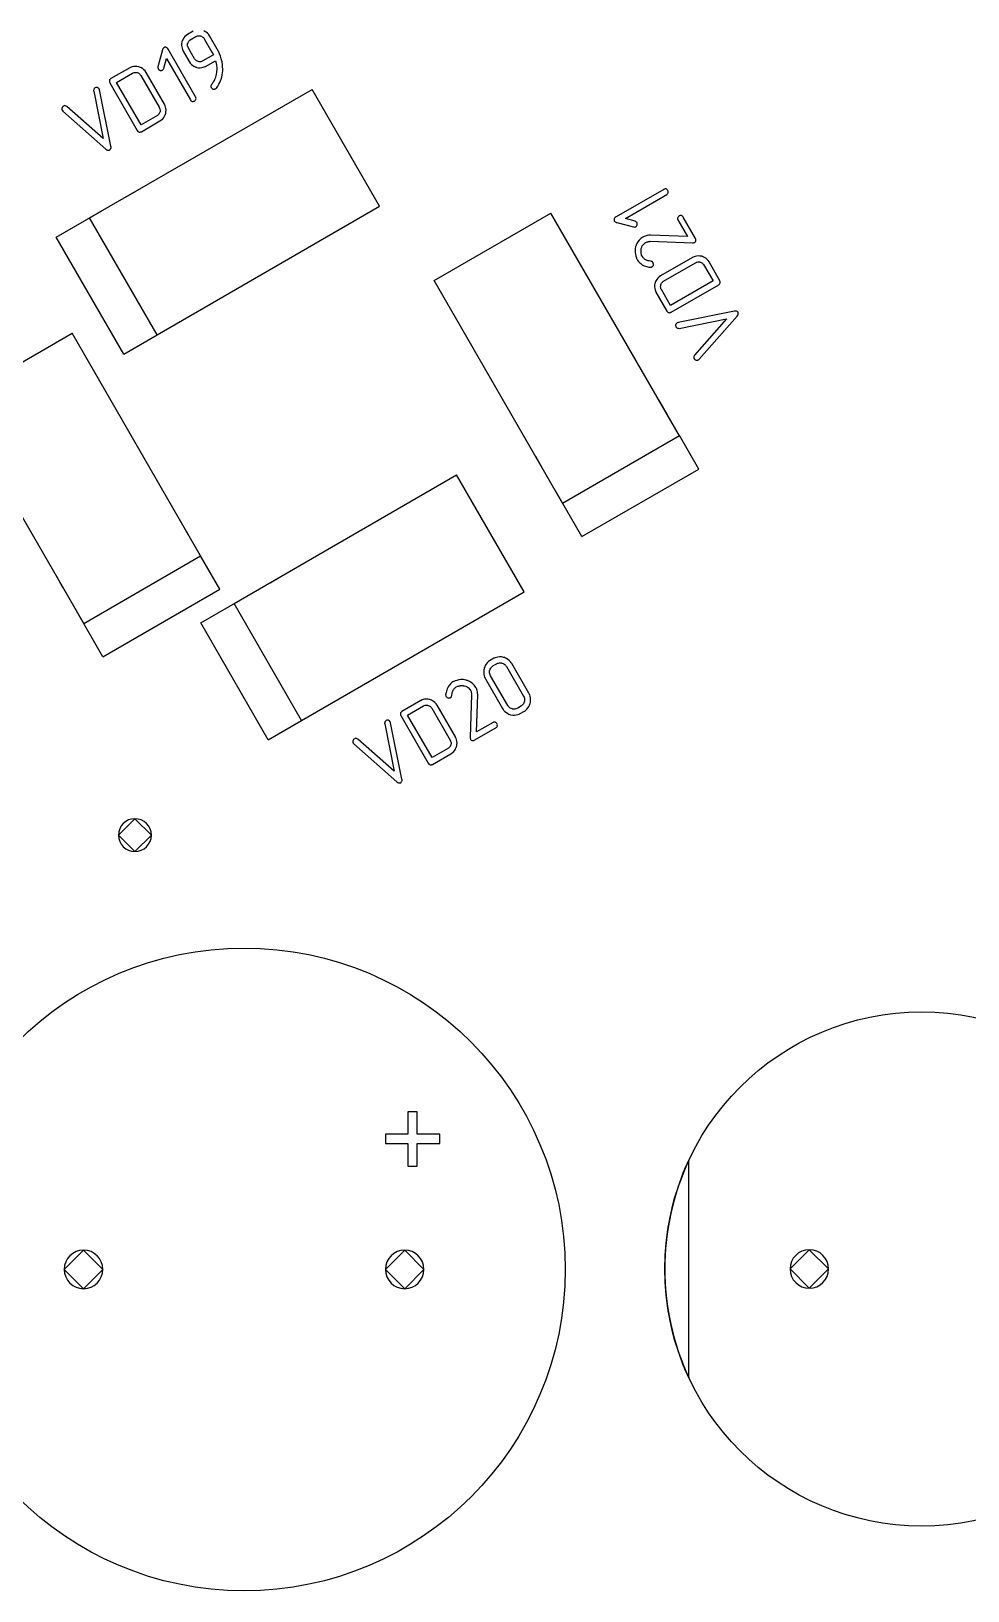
# Model space of a CAD drawing. Header units: inches. Extents: x 0 to 594, y -420 to 0.
# Drawn here: x 229.45 to 244.03, y -69.59 to -45.33 of the extents above; entities that cross this region are included whole.
import ezdxf

# ---------------------------------------------------------------- set-up
doc = ezdxf.new("R2010")
doc.units = ezdxf.units.IN
doc.header["$MEASUREMENT"] = 0

msp = doc.modelspace()

# ---------------------------------------------------------------- linework, layer by layer
at = {"color": 18, "true_color": 0x000000}
for p, q in [((231.97, -45.324), (231.881, -45.375)), ((232.152, -45.328), (232.136, -45.319)), ((232.17, -45.34), (232.152, -45.328)), ((232.19, -45.355), (232.17, -45.34)), ((232.208, -45.374), (232.19, -45.355)), ((232.224, -45.397), (232.208, -45.374)), ((231.49, -45.617), (231.421, -45.878)), ((231.491, -45.615), (231.49, -45.617)), ((231.492, -45.609), (231.491, -45.615)), ((231.496, -45.601), (231.492, -45.609)), ((231.5, -45.594), (231.496, -45.601)), ((231.504, -45.588), (231.5, -45.592)), ((231.5, -45.592), (231.5, -45.594)), ((231.51, -45.583), (231.504, -45.588)), ((231.516, -45.578), (231.51, -45.583)), ((231.518, -45.577), (231.516, -45.578)), ((231.523, -45.575), (231.518, -45.577)), ((231.518, -45.577), (231.518, -45.577)), ((231.533, -45.575), (231.523, -45.575)), ((231.547, -45.576), (231.533, -45.575)), ((231.549, -45.578), (231.547, -45.576)), ((231.558, -45.583), (231.549, -45.578)), ((231.568, -45.592), (231.558, -45.583)), ((231.578, -45.606), (231.568, -45.592)), ((232.007, -46.348), (231.578, -45.606)), ((231.789, -45.52), (231.788, -45.546)), ((231.788, -45.546), (231.792, -45.57)), ((231.793, -45.491), (231.789, -45.52)), ((231.792, -45.57), (231.796, -45.591)), ((231.794, -45.487), (231.793, -45.491)), ((231.798, -45.479), (231.794, -45.487)), ((231.796, -45.591), (231.801, -45.609)), ((231.803, -45.464), (231.798, -45.479)), ((231.801, -45.609), (231.808, -45.623)), ((231.812, -45.447), (231.803, -45.464)), ((231.823, -45.43), (231.812, -45.447)), ((231.839, -45.409), (231.823, -45.43)), ((231.858, -45.392), (231.839, -45.409)), ((231.881, -45.375), (231.858, -45.392)), ((231.88, -45.539), (231.881, -45.527)), ((231.881, -45.553), (231.88, -45.539)), ((231.881, -45.527), (231.883, -45.519)), ((231.882, -45.554), (231.881, -45.553)), ((231.881, -45.556), (231.882, -45.554)), ((231.884, -45.564), (231.881, -45.556)), ((231.883, -45.519), (231.884, -45.515)), ((231.884, -45.515), (231.889, -45.501)), ((231.889, -45.574), (231.884, -45.564)), ((231.889, -45.501), (231.895, -45.489)), ((231.895, -45.587), (231.889, -45.574)), ((231.895, -45.489), (231.903, -45.48)), ((231.99, -45.753), (231.895, -45.587)), ((231.903, -45.48), (231.91, -45.471)), ((231.91, -45.471), (231.917, -45.465)), ((231.917, -45.465), (231.922, -45.46)), ((231.922, -45.46), (232.011, -45.409)), ((232.011, -45.409), (232.024, -45.403)), ((232.024, -45.403), (232.038, -45.399)), ((232.024, -45.403), (232.024, -45.403)), ((232.038, -45.399), (232.05, -45.397)), ((232.05, -45.397), (232.061, -45.397)), ((232.061, -45.397), (232.07, -45.398)), ((232.07, -45.398), (232.078, -45.398)), ((232.078, -45.398), (232.082, -45.399)), ((232.082, -45.399), (232.084, -45.4)), ((232.084, -45.4), (232.098, -45.404)), ((232.098, -45.404), (232.11, -45.411)), ((232.11, -45.411), (232.119, -45.418)), ((232.119, -45.418), (232.128, -45.425)), ((232.128, -45.425), (232.134, -45.433)), ((232.134, -45.433), (232.139, -45.438)), ((232.139, -45.438), (232.142, -45.443)), ((232.142, -45.443), (232.142, -45.444)), ((232.142, -45.444), (232.262, -45.652)), ((232.343, -45.603), (232.224, -45.397)), ((232.344, -45.604), (232.343, -45.603)), ((232.346, -45.608), (232.344, -45.604)), ((232.35, -45.614), (232.346, -45.608)), ((232.353, -45.623), (232.35, -45.614)), ((231.513, -45.902), (231.553, -45.752)), ((231.553, -45.752), (231.925, -46.395)), ((231.808, -45.623), (231.809, -45.628)), ((231.809, -45.628), (231.811, -45.632)), ((231.811, -45.632), (231.812, -45.633)), ((231.812, -45.633), (231.813, -45.634)), ((231.813, -45.634), (231.908, -45.799)), ((231.908, -45.799), (231.924, -45.822)), ((231.924, -45.822), (231.943, -45.843)), ((231.943, -45.843), (231.963, -45.857)), ((231.963, -45.857), (231.981, -45.869)), ((231.991, -45.754), (231.99, -45.753)), ((231.994, -45.759), (231.991, -45.754)), ((231.999, -45.765), (231.994, -45.759)), ((232.004, -45.771), (231.999, -45.765)), ((232.013, -45.779), (232.004, -45.771)), ((232.023, -45.787), (232.013, -45.779)), ((232.034, -45.793), (232.023, -45.787)), ((232.047, -45.798), (232.034, -45.793)), ((232.051, -45.798), (232.047, -45.798)), ((232.06, -45.8), (232.051, -45.798)), ((232.072, -45.801), (232.06, -45.8)), ((232.085, -45.801), (232.072, -45.801)), ((232.086, -45.8), (232.085, -45.801)), ((232.088, -45.801), (232.086, -45.8)), ((232.097, -45.797), (232.088, -45.801)), ((232.108, -45.793), (232.097, -45.797)), ((232.119, -45.788), (232.108, -45.793)), ((232.284, -45.693), (232.119, -45.788)), ((232.161, -45.873), (232.316, -45.784)), ((232.262, -45.652), (232.275, -45.674)), ((232.275, -45.674), (232.284, -45.693)), ((232.316, -45.784), (232.326, -45.825)), ((232.326, -45.825), (232.333, -45.861)), ((232.36, -45.634), (232.353, -45.623)), ((232.366, -45.647), (232.36, -45.634)), ((232.373, -45.663), (232.366, -45.647)), ((232.379, -45.679), (232.373, -45.663)), ((232.394, -45.716), (232.379, -45.679)), ((232.407, -45.758), (232.394, -45.716)), ((232.419, -45.804), (232.407, -45.758)), ((232.426, -45.851), (232.419, -45.804)), ((232.427, -45.853), (232.426, -45.851)), ((232.427, -45.856), (232.427, -45.853)), ((232.427, -45.861), (232.427, -45.856)), ((230.668, -46.084), (230.664, -46.095)), ((230.664, -46.095), (230.664, -46.106)), ((230.675, -46.073), (230.668, -46.084)), ((230.687, -46.064), (230.675, -46.073)), ((230.983, -45.894), (230.687, -46.064)), ((230.776, -46.122), (231.024, -45.979)), ((230.988, -45.892), (230.983, -45.894)), ((230.983, -45.894), (230.983, -45.894)), ((231.002, -45.886), (230.988, -45.892)), ((231.02, -45.88), (231.002, -45.886)), ((231.042, -45.876), (231.02, -45.88)), ((231.024, -45.979), (231.037, -45.973)), ((231.037, -45.973), (231.05, -45.969)), ((231.037, -45.973), (231.037, -45.973)), ((231.067, -45.873), (231.042, -45.876)), ((231.05, -45.969), (231.062, -45.967)), ((231.062, -45.967), (231.074, -45.967)), ((231.093, -45.874), (231.067, -45.873)), ((231.074, -45.967), (231.082, -45.968)), ((231.082, -45.968), (231.091, -45.968)), ((231.091, -45.968), (231.095, -45.969)), ((231.121, -45.879), (231.093, -45.874)), ((231.095, -45.969), (231.096, -45.97)), ((231.096, -45.97), (231.111, -45.975)), ((231.111, -45.975), (231.122, -45.981)), ((231.125, -45.88), (231.121, -45.879)), ((231.122, -45.981), (231.132, -45.989)), ((231.133, -45.884), (231.125, -45.88)), ((231.132, -45.989), (231.14, -45.995)), ((231.148, -45.89), (231.133, -45.884)), ((231.14, -45.995), (231.146, -46.003)), ((231.146, -46.003), (231.151, -46.008)), ((231.164, -45.898), (231.148, -45.89)), ((231.151, -46.008), (231.154, -46.013)), ((231.154, -46.013), (231.155, -46.014)), ((231.155, -46.014), (231.441, -46.51)), ((231.183, -45.91), (231.164, -45.898)), ((231.202, -45.925), (231.183, -45.91)), ((231.22, -45.944), (231.202, -45.925)), ((231.237, -45.967), (231.22, -45.944)), ((231.522, -46.461), (231.237, -45.967)), ((231.421, -45.878), (231.42, -45.892)), ((231.42, -45.892), (231.422, -45.904)), ((231.422, -45.904), (231.424, -45.911)), ((231.424, -45.911), (231.425, -45.912)), ((231.425, -45.912), (231.425, -45.913)), ((231.425, -45.913), (231.43, -45.919)), ((231.43, -45.919), (231.434, -45.923)), ((231.434, -45.923), (231.445, -45.93)), ((231.445, -45.93), (231.452, -45.934)), ((231.452, -45.934), (231.455, -45.934)), ((231.455, -45.934), (231.456, -45.935)), ((231.456, -45.935), (231.47, -45.937)), ((231.47, -45.937), (231.482, -45.935)), ((231.482, -45.935), (231.488, -45.932)), ((231.488, -45.932), (231.491, -45.931)), ((231.491, -45.931), (231.5, -45.922)), ((231.5, -45.922), (231.508, -45.913)), ((231.508, -45.913), (231.512, -45.906)), ((231.512, -45.906), (231.513, -45.902)), ((231.981, -45.869), (231.998, -45.879)), ((231.998, -45.879), (232.012, -45.884)), ((232.012, -45.884), (232.021, -45.887)), ((232.021, -45.887), (232.024, -45.888)), ((232.024, -45.888), (232.053, -45.893)), ((232.053, -45.893), (232.08, -45.894)), ((232.08, -45.894), (232.102, -45.89)), ((232.102, -45.89), (232.124, -45.886)), ((232.124, -45.886), (232.142, -45.88)), ((232.142, -45.88), (232.155, -45.875)), ((232.155, -45.875), (232.161, -45.873)), ((232.296, -46.091), (232.282, -46.115)), ((232.297, -46.089), (232.296, -46.091)), ((232.299, -46.085), (232.297, -46.089)), ((232.302, -46.078), (232.299, -46.085)), ((232.306, -46.069), (232.302, -46.078)), ((232.315, -46.044), (232.306, -46.069)), ((232.323, -46.017), (232.315, -46.044)), ((232.324, -46.013), (232.323, -46.017)), ((232.326, -46.004), (232.324, -46.013)), ((232.329, -45.989), (232.326, -46.004)), ((232.332, -45.97), (232.329, -45.989)), ((232.333, -45.946), (232.332, -45.97)), ((232.333, -45.861), (232.335, -45.891)), ((232.335, -45.921), (232.333, -45.946)), ((232.335, -45.891), (232.335, -45.921)), ((232.383, -46.124), (232.396, -46.097)), ((232.396, -46.097), (232.404, -46.074)), ((232.404, -46.074), (232.41, -46.056)), ((232.41, -46.056), (232.411, -46.051)), ((232.411, -46.051), (232.413, -46.045)), ((232.413, -46.043), (232.414, -46.041)), ((232.413, -46.045), (232.413, -46.043)), ((232.414, -46.041), (232.421, -46.006)), ((232.421, -46.006), (232.426, -45.972)), ((232.426, -45.972), (232.429, -45.94)), ((232.428, -45.868), (232.427, -45.861)), ((232.428, -45.877), (232.428, -45.868)), ((232.428, -45.886), (232.428, -45.877)), ((232.43, -45.911), (232.428, -45.886)), ((232.429, -45.94), (232.43, -45.911)), ((230.357, -48.23), (233.821, -46.23)), ((230.42, -46.24), (230.419, -46.249)), ((230.419, -46.249), (230.419, -46.255)), ((230.419, -46.255), (230.42, -46.258)), ((230.422, -46.229), (230.42, -46.24)), ((230.42, -46.258), (230.567, -46.995)), ((230.424, -46.226), (230.422, -46.229)), ((230.427, -46.22), (230.424, -46.226)), ((230.433, -46.213), (230.427, -46.22)), ((230.441, -46.207), (230.433, -46.213)), ((230.443, -46.205), (230.441, -46.207)), ((230.451, -46.202), (230.443, -46.205)), ((230.443, -46.205), (230.443, -46.205)), ((230.463, -46.2), (230.451, -46.202)), ((230.476, -46.201), (230.463, -46.2)), ((230.48, -46.202), (230.476, -46.201)), ((230.487, -46.206), (230.48, -46.202)), ((230.496, -46.212), (230.487, -46.206)), ((230.505, -46.223), (230.496, -46.212)), ((230.511, -46.239), (230.505, -46.223)), ((230.688, -47.115), (230.511, -46.239)), ((230.664, -46.106), (230.666, -46.114)), ((230.666, -46.114), (230.669, -46.122)), ((230.669, -46.122), (230.67, -46.128)), ((230.67, -46.128), (230.671, -46.129)), ((230.671, -46.129), (231.099, -46.871)), ((231.157, -46.783), (230.776, -46.122)), ((232.246, -46.174), (232.245, -46.181)), ((232.245, -46.181), (232.245, -46.183)), ((232.245, -46.183), (232.246, -46.19)), ((232.249, -46.165), (232.246, -46.174)), ((232.246, -46.19), (232.248, -46.197)), ((232.248, -46.197), (232.25, -46.202)), ((232.256, -46.153), (232.249, -46.165)), ((232.25, -46.202), (232.251, -46.204)), ((232.251, -46.204), (232.26, -46.214)), ((232.257, -46.153), (232.256, -46.153)), ((232.259, -46.148), (232.257, -46.153)), ((232.264, -46.142), (232.259, -46.148)), ((232.26, -46.214), (232.269, -46.222)), ((232.269, -46.134), (232.264, -46.142)), ((232.276, -46.126), (232.269, -46.134)), ((232.269, -46.222), (232.276, -46.226)), ((232.282, -46.115), (232.276, -46.126)), ((232.276, -46.226), (232.28, -46.226)), ((232.28, -46.226), (232.28, -46.227)), ((232.28, -46.227), (232.294, -46.229)), ((232.294, -46.229), (232.305, -46.228)), ((232.305, -46.228), (232.312, -46.225)), ((232.312, -46.225), (232.314, -46.224)), ((232.314, -46.224), (232.331, -46.211)), ((232.331, -46.211), (232.351, -46.181)), ((232.351, -46.181), (232.369, -46.152)), ((232.369, -46.152), (232.383, -46.124)), ((234.871, -48.049), (233.821, -46.23)), ((229.926, -46.522), (229.924, -46.536)), ((229.924, -46.536), (229.925, -46.547)), ((229.927, -46.518), (229.925, -46.521)), ((229.925, -46.521), (229.926, -46.522)), ((229.925, -46.547), (229.928, -46.553)), ((229.93, -46.51), (229.927, -46.518)), ((229.928, -46.553), (229.928, -46.555)), ((229.928, -46.555), (229.929, -46.556)), ((229.929, -46.556), (229.94, -46.569)), ((229.937, -46.501), (229.93, -46.51)), ((229.941, -46.495), (229.937, -46.501)), ((229.94, -46.569), (230.61, -47.16)), ((229.958, -46.485), (229.941, -46.495)), ((229.971, -46.483), (229.958, -46.485)), ((229.973, -46.483), (229.971, -46.483)), ((229.979, -46.485), (229.973, -46.483)), ((229.99, -46.49), (229.979, -46.485)), ((230.003, -46.497), (229.99, -46.49)), ((230.567, -46.995), (230.003, -46.497)), ((231.441, -46.51), (231.447, -46.524)), ((231.451, -46.584), (231.445, -46.597)), ((231.447, -46.524), (231.451, -46.536)), ((231.451, -46.536), (231.454, -46.55)), ((231.452, -46.582), (231.451, -46.584)), ((231.453, -46.578), (231.452, -46.582)), ((231.454, -46.561), (231.453, -46.57)), ((231.453, -46.57), (231.453, -46.578)), ((231.454, -46.55), (231.454, -46.561)), ((231.523, -46.463), (231.522, -46.461)), ((231.523, -46.464), (231.523, -46.463)), ((231.526, -46.468), (231.523, -46.464)), ((231.527, -46.473), (231.526, -46.468)), ((231.534, -46.487), (231.527, -46.473)), ((231.539, -46.505), (231.534, -46.487)), ((231.544, -46.527), (231.539, -46.505)), ((231.541, -46.607), (231.545, -46.578)), ((231.546, -46.552), (231.544, -46.527)), ((231.545, -46.578), (231.546, -46.552)), ((231.925, -46.395), (231.935, -46.407)), ((231.935, -46.407), (231.944, -46.415)), ((231.944, -46.415), (231.951, -46.417)), ((231.951, -46.417), (231.955, -46.418)), ((231.955, -46.418), (231.968, -46.419)), ((231.968, -46.419), (231.978, -46.416)), ((231.978, -46.416), (231.986, -46.413)), ((231.986, -46.413), (231.988, -46.412)), ((231.988, -46.412), (232, -46.404)), ((232, -46.404), (232.007, -46.394)), ((232.007, -46.349), (232.007, -46.348)), ((232.009, -46.351), (232.007, -46.349)), ((232.007, -46.394), (232.01, -46.388)), ((232.012, -46.359), (232.009, -46.351)), ((232.01, -46.388), (232.012, -46.385)), ((232.014, -46.371), (232.012, -46.359)), ((232.012, -46.385), (232.014, -46.371)), ((231.411, -46.636), (231.157, -46.783)), ((231.162, -46.889), (231.452, -46.721)), ((231.417, -46.631), (231.411, -46.636)), ((231.424, -46.625), (231.417, -46.631)), ((231.432, -46.618), (231.424, -46.625)), ((231.439, -46.607), (231.432, -46.618)), ((231.445, -46.597), (231.439, -46.607)), ((231.452, -46.721), (231.475, -46.705)), ((231.475, -46.705), (231.495, -46.687)), ((231.495, -46.687), (231.51, -46.669)), ((231.51, -46.669), (231.521, -46.649)), ((231.521, -46.649), (231.53, -46.633)), ((231.53, -46.633), (231.537, -46.619)), ((231.537, -46.619), (231.54, -46.611)), ((231.54, -46.611), (231.541, -46.607)), ((231.099, -46.871), (231.108, -46.884)), ((231.108, -46.884), (231.119, -46.891)), ((231.119, -46.891), (231.129, -46.895)), ((231.129, -46.895), (231.141, -46.895)), ((231.141, -46.895), (231.149, -46.893)), ((231.149, -46.893), (231.156, -46.891)), ((231.156, -46.891), (231.162, -46.889)), ((230.61, -47.16), (230.623, -47.169)), ((230.623, -47.169), (230.634, -47.174)), ((230.634, -47.174), (230.644, -47.177)), ((230.644, -47.177), (230.654, -47.176)), ((230.654, -47.176), (230.66, -47.176)), ((230.66, -47.176), (230.666, -47.175)), ((230.666, -47.175), (230.67, -47.173)), ((230.67, -47.173), (230.679, -47.163)), ((230.679, -47.163), (230.685, -47.157)), ((230.685, -47.157), (230.688, -47.151)), ((230.689, -47.117), (230.688, -47.115)), ((230.688, -47.151), (230.689, -47.149)), ((230.689, -47.118), (230.689, -47.117)), ((230.69, -47.126), (230.689, -47.118)), ((230.689, -47.149), (230.69, -47.137)), ((230.69, -47.137), (230.69, -47.126)), ((239.295, -47.786), (238.553, -48.214)), ((239.296, -47.785), (239.295, -47.786)), ((239.299, -47.784), (239.296, -47.785)), ((239.307, -47.781), (239.299, -47.784)), ((239.319, -47.779), (239.307, -47.781)), ((239.333, -47.78), (239.319, -47.779)), ((239.335, -47.782), (239.333, -47.78)), ((239.342, -47.785), (239.335, -47.782)), ((239.351, -47.792), (239.342, -47.785)), ((239.359, -47.804), (239.351, -47.792)), ((230.917, -47.907), (231.084, -47.81)), ((238.699, -48.239), (239.342, -47.867)), ((239.342, -47.867), (239.354, -47.857)), ((239.354, -47.857), (239.362, -47.848)), ((239.361, -47.806), (239.359, -47.804)), ((239.364, -47.814), (239.361, -47.806)), ((239.362, -47.848), (239.365, -47.841)), ((239.366, -47.824), (239.364, -47.814)), ((239.365, -47.841), (239.366, -47.838)), ((239.366, -47.838), (239.366, -47.824)), ((229.838, -48.53), (230.549, -48.119)), ((231.407, -50.049), (230.357, -48.23)), ((231.407, -50.049), (234.871, -48.049)), ((235.722, -49.204), (237.54, -48.154)), ((239.54, -51.619), (237.54, -48.154)), ((238.524, -48.246), (238.522, -48.26)), ((238.522, -48.26), (238.523, -48.269)), ((238.523, -48.269), (238.524, -48.275)), ((238.526, -48.243), (238.524, -48.246)), ((238.524, -48.275), (238.525, -48.276)), ((238.524, -48.275), (238.524, -48.275)), ((238.525, -48.276), (238.53, -48.282)), ((238.53, -48.234), (238.526, -48.243)), ((238.539, -48.224), (238.53, -48.234)), ((238.53, -48.282), (238.535, -48.288)), ((238.553, -48.214), (238.539, -48.224)), ((238.849, -48.279), (238.699, -48.239)), ((238.853, -48.28), (238.849, -48.279)), ((238.86, -48.284), (238.853, -48.28)), ((238.869, -48.292), (238.86, -48.284)), ((239.513, -48.228), (239.511, -48.236)), ((239.511, -48.236), (239.511, -48.241)), ((239.511, -48.241), (239.511, -48.253)), ((239.511, -48.253), (239.514, -48.261)), ((239.514, -48.224), (239.513, -48.228)), ((239.518, -48.217), (239.514, -48.224)), ((239.514, -48.261), (239.664, -48.52)), ((239.524, -48.208), (239.518, -48.217)), ((239.534, -48.199), (239.524, -48.208)), ((239.536, -48.198), (239.534, -48.199)), ((239.543, -48.196), (239.536, -48.198)), ((239.554, -48.195), (239.543, -48.196)), ((239.567, -48.195), (239.554, -48.195)), ((239.57, -48.195), (239.567, -48.195)), ((239.578, -48.199), (239.57, -48.195)), ((239.587, -48.205), (239.578, -48.199)), ((239.592, -48.21), (239.587, -48.205)), ((239.598, -48.217), (239.592, -48.21)), ((239.792, -48.553), (239.598, -48.217)), ((238.535, -48.288), (238.539, -48.292)), ((238.539, -48.292), (238.541, -48.293)), ((238.541, -48.293), (238.548, -48.297)), ((238.548, -48.297), (238.557, -48.3)), ((238.557, -48.3), (238.562, -48.301)), ((238.562, -48.301), (238.564, -48.302)), ((238.564, -48.302), (238.826, -48.371)), ((238.826, -48.371), (238.84, -48.373)), ((238.84, -48.373), (238.851, -48.371)), ((238.851, -48.371), (238.858, -48.368)), ((238.858, -48.368), (238.86, -48.368)), ((238.86, -48.368), (238.861, -48.367)), ((238.861, -48.367), (238.866, -48.362)), ((238.866, -48.362), (238.87, -48.358)), ((238.878, -48.301), (238.869, -48.292)), ((238.87, -48.358), (238.877, -48.348)), ((238.877, -48.348), (238.881, -48.34)), ((238.88, -48.304), (238.878, -48.301)), ((238.882, -48.311), (238.88, -48.304)), ((238.881, -48.34), (238.881, -48.337)), ((238.881, -48.337), (238.882, -48.337)), ((238.884, -48.323), (238.882, -48.311)), ((238.882, -48.337), (238.884, -48.323)), ((238.972, -48.529), (238.97, -48.53)), ((238.978, -48.525), (238.972, -48.529)), ((238.989, -48.521), (238.978, -48.525)), ((239.004, -48.516), (238.989, -48.521)), ((239.02, -48.51), (239.004, -48.516)), ((239.04, -48.505), (239.02, -48.51)), ((239.062, -48.501), (239.04, -48.505)), ((239.087, -48.499), (239.062, -48.501)), ((239.664, -48.52), (239.087, -48.499)), ((230.888, -50.349), (229.838, -48.53)), ((238.853, -48.705), (238.849, -48.725)), ((238.849, -48.725), (238.849, -48.743)), ((238.849, -48.743), (238.849, -48.761)), ((238.849, -48.761), (238.854, -48.795)), ((238.856, -48.685), (238.853, -48.705)), ((238.857, -48.682), (238.856, -48.684)), ((238.856, -48.684), (238.856, -48.685)), ((238.858, -48.676), (238.857, -48.682)), ((238.861, -48.668), (238.858, -48.676)), ((238.864, -48.66), (238.861, -48.668)), ((238.868, -48.651), (238.864, -48.66)), ((238.879, -48.627), (238.868, -48.651)), ((238.894, -48.602), (238.879, -48.627)), ((238.915, -48.576), (238.894, -48.602)), ((238.939, -48.551), (238.915, -48.576)), ((238.955, -48.541), (238.939, -48.551)), ((238.942, -48.728), (238.944, -48.719)), ((238.942, -48.747), (238.942, -48.728)), ((238.942, -48.771), (238.942, -48.747)), ((238.943, -48.772), (238.942, -48.771)), ((238.944, -48.776), (238.943, -48.772)), ((238.944, -48.714), (238.945, -48.71)), ((238.944, -48.719), (238.944, -48.714)), ((238.945, -48.71), (238.946, -48.708)), ((238.946, -48.708), (238.953, -48.687)), ((238.953, -48.687), (238.962, -48.666)), ((238.97, -48.53), (238.955, -48.541)), ((238.962, -48.666), (238.974, -48.65)), ((238.974, -48.65), (238.984, -48.637)), ((238.984, -48.637), (238.996, -48.627)), ((238.996, -48.627), (239.005, -48.619)), ((239.005, -48.619), (239.011, -48.616)), ((239.011, -48.616), (239.012, -48.615)), ((239.012, -48.615), (239.013, -48.614)), ((239.013, -48.614), (239.025, -48.609)), ((239.025, -48.609), (239.037, -48.604)), ((239.037, -48.604), (239.049, -48.6)), ((239.049, -48.6), (239.059, -48.597)), ((239.059, -48.597), (239.07, -48.596)), ((239.07, -48.596), (239.077, -48.595)), ((239.077, -48.595), (239.083, -48.594)), ((239.083, -48.594), (239.085, -48.594)), ((239.085, -48.594), (239.745, -48.618)), ((239.745, -48.618), (239.761, -48.617)), ((239.761, -48.617), (239.772, -48.614)), ((239.772, -48.614), (239.779, -48.612)), ((239.779, -48.612), (239.781, -48.61)), ((239.781, -48.61), (239.791, -48.602)), ((239.791, -48.602), (239.796, -48.592)), ((239.795, -48.562), (239.792, -48.553)), ((239.797, -48.57), (239.795, -48.562)), ((239.796, -48.592), (239.797, -48.582)), ((239.797, -48.582), (239.797, -48.57)), ((238.854, -48.795), (238.862, -48.825)), ((238.862, -48.825), (238.87, -48.85)), ((238.87, -48.85), (238.874, -48.861)), ((238.874, -48.861), (238.878, -48.87)), ((238.878, -48.87), (238.88, -48.877)), ((238.88, -48.877), (238.886, -48.886)), ((238.88, -48.877), (238.88, -48.877)), ((238.886, -48.886), (238.896, -48.902)), ((238.896, -48.902), (238.908, -48.916)), ((238.908, -48.916), (238.914, -48.921)), ((238.914, -48.921), (238.918, -48.925)), ((238.918, -48.925), (238.92, -48.927)), ((238.92, -48.927), (238.921, -48.928)), ((238.921, -48.928), (238.937, -48.941)), ((238.937, -48.941), (238.953, -48.953)), ((238.944, -48.782), (238.944, -48.776)), ((238.946, -48.791), (238.944, -48.782)), ((238.949, -48.799), (238.946, -48.791)), ((238.952, -48.81), (238.949, -48.799)), ((238.964, -48.833), (238.952, -48.81)), ((238.953, -48.953), (238.959, -48.958)), ((238.959, -48.958), (238.965, -48.961)), ((238.967, -48.838), (238.964, -48.833)), ((238.965, -48.961), (238.967, -48.963)), ((238.971, -48.843), (238.967, -48.838)), ((238.967, -48.963), (238.969, -48.963)), ((238.969, -48.963), (238.99, -48.974)), ((238.977, -48.85), (238.971, -48.843)), ((238.984, -48.859), (238.977, -48.85)), ((238.993, -48.867), (238.984, -48.859)), ((238.99, -48.974), (239.011, -48.983)), ((239.003, -48.876), (238.993, -48.867)), ((239.016, -48.883), (239.003, -48.876)), ((239.011, -48.983), (239.031, -48.988)), ((239.017, -48.884), (239.016, -48.883)), ((239.022, -48.886), (239.017, -48.884)), ((239.028, -48.889), (239.022, -48.886)), ((239.038, -48.893), (239.028, -48.889)), ((239.031, -48.988), (239.048, -48.993)), ((239.049, -48.896), (239.038, -48.893)), ((239.048, -48.993), (239.063, -48.997)), ((239.063, -48.9), (239.049, -48.896)), ((239.091, -48.903), (239.063, -48.9)), ((239.063, -48.997), (239.075, -48.998)), ((239.075, -48.998), (239.082, -48.999)), ((239.082, -48.999), (239.086, -48.999)), ((239.086, -48.999), (239.097, -48.997)), ((239.093, -48.904), (239.091, -48.903)), ((239.098, -48.904), (239.093, -48.904)), ((239.097, -48.997), (239.106, -48.995)), ((239.105, -48.906), (239.098, -48.904)), ((239.114, -48.911), (239.105, -48.906)), ((239.106, -48.995), (239.112, -48.993)), ((239.112, -48.993), (239.113, -48.993)), ((239.113, -48.993), (239.118, -48.988)), ((239.129, -48.927), (239.114, -48.911)), ((239.118, -48.988), (239.124, -48.983)), ((239.124, -48.983), (239.13, -48.973)), ((239.13, -48.929), (239.129, -48.927)), ((239.133, -48.937), (239.13, -48.929)), ((239.13, -48.973), (239.134, -48.966)), ((239.135, -48.949), (239.133, -48.937)), ((239.134, -48.966), (239.135, -48.962)), ((239.135, -48.962), (239.135, -48.949)), ((239.742, -48.846), (239.247, -49.132)), ((239.294, -49.214), (239.79, -48.928)), ((239.743, -48.846), (239.742, -48.846)), ((239.744, -48.845), (239.743, -48.846)), ((239.748, -48.843), (239.744, -48.845)), ((239.753, -48.841), (239.748, -48.843)), ((239.767, -48.835), (239.753, -48.841)), ((239.785, -48.829), (239.767, -48.835)), ((239.807, -48.825), (239.785, -48.829)), ((239.79, -48.928), (239.804, -48.921)), ((239.804, -48.921), (239.816, -48.917)), ((239.832, -48.822), (239.807, -48.825)), ((239.816, -48.917), (239.83, -48.914)), ((239.83, -48.914), (239.841, -48.914)), ((239.858, -48.823), (239.832, -48.822)), ((239.841, -48.914), (239.85, -48.916)), ((239.85, -48.916), (239.858, -48.916)), ((239.887, -48.828), (239.858, -48.823)), ((239.858, -48.916), (239.862, -48.917)), ((239.862, -48.917), (239.864, -48.917)), ((239.864, -48.917), (239.877, -48.923)), ((239.877, -48.923), (239.887, -48.93)), ((239.891, -48.829), (239.887, -48.828)), ((239.887, -48.93), (239.898, -48.937)), ((239.899, -48.832), (239.891, -48.829)), ((239.898, -48.937), (239.905, -48.944)), ((239.913, -48.839), (239.899, -48.832)), ((239.905, -48.944), (239.911, -48.952)), ((239.911, -48.952), (239.916, -48.957)), ((239.929, -48.847), (239.913, -48.839)), ((239.916, -48.957), (240.063, -49.211)), ((239.949, -48.859), (239.929, -48.847)), ((239.967, -48.874), (239.949, -48.859)), ((239.985, -48.893), (239.967, -48.874)), ((240.001, -48.916), (239.985, -48.893)), ((240.169, -49.207), (240.001, -48.916)), ((237.722, -52.668), (235.722, -49.204)), ((239.159, -49.248), (239.154, -49.275)), ((239.16, -49.244), (239.159, -49.248)), ((239.164, -49.235), (239.16, -49.244)), ((239.17, -49.221), (239.164, -49.235)), ((239.178, -49.204), (239.17, -49.221)), ((239.19, -49.186), (239.178, -49.204)), ((239.205, -49.166), (239.19, -49.186)), ((239.224, -49.148), (239.205, -49.166)), ((239.247, -49.132), (239.224, -49.148)), ((239.255, -49.258), (239.261, -49.246)), ((239.261, -49.246), (239.269, -49.237)), ((239.269, -49.237), (239.275, -49.228)), ((239.275, -49.228), (239.283, -49.222)), ((239.283, -49.222), (239.288, -49.217)), ((239.288, -49.217), (239.293, -49.214)), ((239.293, -49.214), (239.294, -49.214)), ((240.063, -49.211), (239.402, -49.592)), ((240.164, -49.26), (240.171, -49.249)), ((240.171, -49.212), (240.169, -49.207)), ((240.173, -49.219), (240.171, -49.212)), ((240.171, -49.249), (240.175, -49.239)), ((240.175, -49.228), (240.173, -49.219)), ((240.175, -49.239), (240.175, -49.228)), ((239.154, -49.275), (239.153, -49.302)), ((239.153, -49.302), (239.156, -49.326)), ((239.156, -49.326), (239.16, -49.348)), ((239.16, -49.348), (239.166, -49.366)), ((239.166, -49.366), (239.172, -49.38)), ((239.172, -49.38), (239.174, -49.386)), ((239.174, -49.386), (239.344, -49.681)), ((239.174, -49.386), (239.174, -49.386)), ((239.247, -49.295), (239.248, -49.286)), ((239.247, -49.306), (239.247, -49.295)), ((239.249, -49.318), (239.247, -49.306)), ((239.248, -49.278), (239.249, -49.274)), ((239.248, -49.286), (239.248, -49.278)), ((239.249, -49.274), (239.25, -49.272)), ((239.253, -49.332), (239.249, -49.318)), ((239.25, -49.272), (239.255, -49.258)), ((239.259, -49.345), (239.253, -49.332)), ((239.253, -49.332), (239.253, -49.332)), ((239.402, -49.592), (239.259, -49.345)), ((239.409, -49.698), (240.151, -49.269)), ((240.151, -49.269), (240.164, -49.26)), ((231.73, -49.862), (231.967, -49.726)), ((239.344, -49.681), (239.353, -49.694)), ((239.353, -49.694), (239.364, -49.701)), ((239.364, -49.701), (239.376, -49.704)), ((239.376, -49.704), (239.386, -49.705)), ((239.386, -49.705), (239.394, -49.703)), ((239.394, -49.703), (239.402, -49.7)), ((239.402, -49.7), (239.408, -49.698)), ((239.408, -49.698), (239.409, -49.698)), ((240.395, -49.68), (239.519, -49.857)), ((240.397, -49.679), (240.395, -49.68)), ((240.398, -49.68), (240.397, -49.679)), ((240.406, -49.679), (240.398, -49.68)), ((240.417, -49.679), (240.406, -49.679)), ((240.429, -49.68), (240.417, -49.679)), ((240.431, -49.68), (240.429, -49.68)), ((240.437, -49.684), (240.431, -49.68)), ((240.443, -49.69), (240.437, -49.684)), ((240.453, -49.699), (240.443, -49.69)), ((240.449, -49.745), (240.454, -49.734)), ((240.455, -49.702), (240.453, -49.699)), ((240.454, -49.734), (240.457, -49.724)), ((240.456, -49.709), (240.455, -49.702)), ((240.456, -49.715), (240.456, -49.709)), ((240.457, -49.724), (240.456, -49.715)), ((239.481, -49.892), (239.48, -49.905)), ((239.48, -49.905), (239.482, -49.917)), ((239.482, -49.888), (239.481, -49.892)), ((239.486, -49.881), (239.482, -49.888)), ((239.482, -49.917), (239.485, -49.925)), ((239.485, -49.925), (239.487, -49.928)), ((239.485, -49.925), (239.485, -49.925)), ((239.492, -49.873), (239.486, -49.881)), ((239.487, -49.928), (239.493, -49.936)), ((239.503, -49.863), (239.492, -49.873)), ((239.493, -49.936), (239.5, -49.942)), ((239.5, -49.942), (239.506, -49.944)), ((239.519, -49.857), (239.503, -49.863)), ((239.506, -49.944), (239.509, -49.946)), ((239.509, -49.946), (239.52, -49.948)), ((239.52, -49.948), (239.529, -49.949)), ((239.529, -49.949), (239.535, -49.949)), ((239.535, -49.949), (239.538, -49.949)), ((239.538, -49.949), (240.275, -49.802)), ((240.275, -49.802), (239.777, -50.366)), ((239.849, -50.428), (240.44, -49.758)), ((240.44, -49.758), (240.449, -49.745)), ((228.264, -51.074), (230.083, -50.024)), ((232.083, -53.488), (230.083, -50.024)), ((230.888, -50.349), (231.407, -50.049)), ((239.765, -50.389), (239.763, -50.395)), ((239.763, -50.395), (239.763, -50.397)), ((239.763, -50.397), (239.765, -50.41)), ((239.77, -50.378), (239.765, -50.389)), ((239.765, -50.41), (239.775, -50.427)), ((239.777, -50.366), (239.77, -50.378)), ((239.775, -50.427), (239.781, -50.432)), ((239.781, -50.432), (239.79, -50.438)), ((239.79, -50.438), (239.798, -50.442)), ((239.798, -50.442), (239.801, -50.443)), ((239.801, -50.443), (239.802, -50.443)), ((239.802, -50.443), (239.816, -50.444)), ((239.816, -50.444), (239.827, -50.443)), ((239.827, -50.443), (239.833, -50.441)), ((239.833, -50.441), (239.835, -50.44)), ((239.835, -50.44), (239.836, -50.439)), ((239.836, -50.439), (239.849, -50.428)), ((230.264, -54.538), (228.264, -51.074)), ((239.354, -51.295), (239.217, -51.059)), ((237.722, -52.668), (239.54, -51.618)), ((239.84, -52.138), (239.54, -51.618)), ((237.399, -52.109), (237.302, -51.941)), ((238.022, -53.188), (239.84, -52.138)), ((232.607, -54.23), (236.071, -52.23)), ((237.121, -54.049), (236.071, -52.23)), ((238.022, -53.188), (237.611, -52.477)), ((231.896, -53.165), (231.759, -52.928)), ((230.264, -54.538), (232.083, -53.488)), ((232.383, -54.008), (232.083, -53.488)), ((229.941, -53.978), (229.844, -53.811)), ((233.167, -53.907), (233.334, -53.81)), ((230.564, -55.058), (232.383, -54.008)), ((233.657, -56.049), (237.121, -54.049)), ((230.564, -55.058), (230.153, -54.346)), ((232.088, -54.53), (232.799, -54.119)), ((233.657, -56.049), (232.607, -54.23)), ((233.138, -56.349), (232.088, -54.53)), ((236.656, -55.081), (236.65, -55.082)), ((236.67, -55.074), (236.656, -55.081)), ((236.69, -55.067), (236.67, -55.074)), ((236.714, -55.063), (236.69, -55.067)), ((236.74, -55.061), (236.714, -55.063)), ((236.769, -55.06), (236.74, -55.061)), ((236.785, -55.063), (236.769, -55.06)), ((236.801, -55.067), (236.785, -55.063)), ((236.802, -55.066), (236.801, -55.067)), ((236.805, -55.068), (236.802, -55.066)), ((236.815, -55.072), (236.805, -55.068)), ((236.83, -55.078), (236.815, -55.072)), ((236.849, -55.086), (236.83, -55.078)), ((236.494, -55.26), (236.492, -55.274)), ((236.492, -55.274), (236.492, -55.304)), ((236.492, -55.304), (236.496, -55.331)), ((236.498, -55.244), (236.494, -55.26)), ((236.499, -55.24), (236.498, -55.242)), ((236.498, -55.242), (236.498, -55.244)), ((236.502, -55.229), (236.499, -55.24)), ((236.508, -55.214), (236.502, -55.229)), ((236.517, -55.195), (236.508, -55.214)), ((236.531, -55.174), (236.517, -55.195)), ((236.546, -55.153), (236.531, -55.174)), ((236.569, -55.133), (236.546, -55.153)), ((236.581, -55.122), (236.569, -55.133)), ((236.65, -55.082), (236.581, -55.122)), ((236.585, -55.274), (236.587, -55.269)), ((236.585, -55.283), (236.585, -55.274)), ((236.585, -55.294), (236.585, -55.283)), ((236.585, -55.308), (236.585, -55.294)), ((236.589, -55.323), (236.585, -55.308)), ((236.587, -55.267), (236.593, -55.25)), ((236.587, -55.269), (236.587, -55.267)), ((236.593, -55.338), (236.589, -55.323)), ((236.593, -55.25), (236.601, -55.236)), ((236.601, -55.236), (236.61, -55.224)), ((236.61, -55.224), (236.619, -55.214)), ((236.619, -55.214), (236.627, -55.206)), ((236.627, -55.206), (236.634, -55.201)), ((236.634, -55.201), (236.69, -55.168)), ((236.65, -55.082), (236.65, -55.082)), ((236.69, -55.168), (236.707, -55.16)), ((236.707, -55.16), (236.722, -55.156)), ((236.707, -55.16), (236.707, -55.16)), ((236.722, -55.156), (236.737, -55.154)), ((236.737, -55.154), (236.75, -55.153)), ((236.75, -55.153), (236.761, -55.153)), ((236.761, -55.153), (236.77, -55.155)), ((236.77, -55.155), (236.776, -55.156)), ((236.776, -55.156), (236.778, -55.157)), ((236.778, -55.157), (236.794, -55.162)), ((236.794, -55.162), (236.808, -55.17)), ((236.808, -55.17), (236.82, -55.179)), ((236.82, -55.179), (236.83, -55.188)), ((236.83, -55.188), (236.838, -55.197)), ((236.838, -55.197), (236.844, -55.203)), ((236.844, -55.203), (236.847, -55.208)), ((236.847, -55.208), (236.848, -55.211)), ((236.848, -55.211), (237.114, -55.672)), ((236.87, -55.099), (236.849, -55.086)), ((236.891, -55.116), (236.87, -55.099)), ((236.912, -55.138), (236.891, -55.116)), ((236.922, -55.15), (236.912, -55.138)), ((236.93, -55.163), (236.922, -55.15)), ((237.196, -55.625), (236.93, -55.163)), ((235.925, -55.555), (235.916, -55.576)), ((235.936, -55.534), (235.925, -55.555)), ((235.938, -55.529), (235.936, -55.532)), ((235.936, -55.532), (235.936, -55.534)), ((235.942, -55.524), (235.938, -55.529)), ((235.946, -55.518), (235.942, -55.524)), ((235.958, -55.501), (235.946, -55.518)), ((235.971, -55.485), (235.958, -55.501)), ((235.973, -55.485), (235.971, -55.485)), ((235.974, -55.482), (235.973, -55.485)), ((235.979, -55.478), (235.974, -55.482)), ((235.983, -55.472), (235.979, -55.478)), ((235.998, -55.46), (235.983, -55.472)), ((236.013, -55.45), (235.998, -55.46)), ((236.023, -55.444), (236.013, -55.45)), ((236.029, -55.442), (236.023, -55.444)), ((236.023, -55.444), (236.023, -55.444)), ((236.024, -55.568), (236.033, -55.558)), ((236.039, -55.438), (236.029, -55.442)), ((236.033, -55.558), (236.04, -55.548)), ((236.049, -55.434), (236.039, -55.438)), ((236.04, -55.548), (236.049, -55.541)), ((236.074, -55.426), (236.049, -55.434)), ((236.049, -55.541), (236.056, -55.536)), ((236.056, -55.536), (236.061, -55.531)), ((236.061, -55.531), (236.066, -55.528)), ((236.066, -55.528), (236.089, -55.517)), ((236.104, -55.419), (236.074, -55.426)), ((236.089, -55.517), (236.1, -55.514)), ((236.1, -55.514), (236.108, -55.511)), ((236.138, -55.414), (236.104, -55.419)), ((236.108, -55.511), (236.117, -55.509)), ((236.117, -55.509), (236.123, -55.509)), ((236.123, -55.509), (236.127, -55.508)), ((236.127, -55.508), (236.129, -55.507)), ((236.129, -55.507), (236.153, -55.506)), ((236.156, -55.413), (236.138, -55.414)), ((236.153, -55.506), (236.171, -55.507)), ((236.174, -55.414), (236.156, -55.413)), ((236.171, -55.507), (236.18, -55.508)), ((236.194, -55.417), (236.174, -55.414)), ((236.18, -55.508), (236.185, -55.509)), ((236.185, -55.509), (236.189, -55.51)), ((236.189, -55.51), (236.191, -55.51)), ((236.191, -55.51), (236.213, -55.517)), ((236.214, -55.42), (236.194, -55.417)), ((236.213, -55.517), (236.233, -55.527)), ((236.216, -55.421), (236.214, -55.42)), ((236.218, -55.421), (236.216, -55.421)), ((236.223, -55.423), (236.218, -55.421)), ((236.231, -55.425), (236.223, -55.423)), ((236.24, -55.428), (236.231, -55.425)), ((236.233, -55.527), (236.249, -55.538)), ((236.249, -55.433), (236.24, -55.428)), ((236.273, -55.443), (236.249, -55.433)), ((236.249, -55.538), (236.262, -55.549)), ((236.262, -55.549), (236.272, -55.561)), ((236.272, -55.561), (236.28, -55.569)), ((236.298, -55.458), (236.273, -55.443)), ((236.323, -55.479), (236.298, -55.458)), ((236.348, -55.504), (236.323, -55.479)), ((236.359, -55.519), (236.348, -55.504)), ((236.369, -55.534), (236.359, -55.519)), ((236.37, -55.537), (236.369, -55.534)), ((236.374, -55.543), (236.37, -55.537)), ((236.378, -55.553), (236.374, -55.543)), ((236.384, -55.568), (236.378, -55.553)), ((236.496, -55.331), (236.5, -55.355)), ((236.5, -55.355), (236.506, -55.374)), ((236.506, -55.374), (236.513, -55.388)), ((236.513, -55.388), (236.514, -55.394)), ((236.514, -55.394), (236.516, -55.397)), ((236.516, -55.397), (236.518, -55.4)), ((236.518, -55.4), (236.518, -55.401)), ((236.518, -55.401), (236.785, -55.862)), ((236.6, -55.354), (236.593, -55.338)), ((236.867, -55.815), (236.6, -55.354)), ((233.98, -55.862), (234.217, -55.726)), ((235.514, -55.738), (235.218, -55.909)), ((235.519, -55.737), (235.514, -55.738)), ((235.514, -55.738), (235.514, -55.738)), ((235.533, -55.73), (235.519, -55.737)), ((235.551, -55.725), (235.533, -55.73)), ((235.573, -55.72), (235.551, -55.725)), ((235.598, -55.718), (235.573, -55.72)), ((235.624, -55.719), (235.598, -55.718)), ((235.652, -55.724), (235.624, -55.719)), ((235.655, -55.725), (235.652, -55.724)), ((235.664, -55.728), (235.655, -55.725)), ((235.679, -55.734), (235.664, -55.728)), ((235.695, -55.743), (235.679, -55.734)), ((235.713, -55.755), (235.695, -55.743)), ((235.733, -55.769), (235.713, -55.755)), ((235.751, -55.789), (235.733, -55.769)), ((235.767, -55.812), (235.751, -55.789)), ((235.901, -55.64), (235.9, -55.647)), ((235.9, -55.647), (235.9, -55.65)), ((235.9, -55.65), (235.902, -55.662)), ((235.902, -55.628), (235.901, -55.64)), ((235.906, -55.612), (235.902, -55.628)), ((235.902, -55.662), (235.904, -55.671)), ((235.904, -55.671), (235.906, -55.676)), ((235.911, -55.595), (235.906, -55.612)), ((235.906, -55.676), (235.907, -55.678)), ((235.907, -55.678), (235.911, -55.683)), ((235.916, -55.576), (235.911, -55.595)), ((235.911, -55.683), (235.916, -55.688)), ((235.916, -55.688), (235.926, -55.694)), ((235.926, -55.694), (235.933, -55.698)), ((235.933, -55.698), (235.937, -55.699)), ((235.937, -55.699), (235.95, -55.7)), ((235.95, -55.7), (235.962, -55.698)), ((235.962, -55.698), (235.97, -55.695)), ((235.97, -55.695), (235.973, -55.693)), ((235.973, -55.693), (235.989, -55.679)), ((235.989, -55.679), (235.993, -55.67)), ((235.993, -55.67), (235.995, -55.662)), ((235.995, -55.662), (235.996, -55.657)), ((235.996, -55.655), (236, -55.627)), ((235.996, -55.657), (235.996, -55.655)), ((236, -55.627), (236.003, -55.614)), ((236.003, -55.614), (236.006, -55.602)), ((236.006, -55.602), (236.011, -55.593)), ((236.011, -55.593), (236.013, -55.586)), ((236.013, -55.586), (236.016, -55.582)), ((236.016, -55.58), (236.024, -55.568)), ((236.016, -55.582), (236.016, -55.58)), ((236.28, -55.569), (236.284, -55.575)), ((236.305, -55.649), (236.281, -56.309)), ((236.284, -55.575), (236.284, -55.577)), ((236.284, -55.577), (236.285, -55.578)), ((236.285, -55.578), (236.29, -55.589)), ((236.29, -55.589), (236.295, -55.601)), ((236.295, -55.601), (236.299, -55.614)), ((236.299, -55.614), (236.302, -55.623)), ((236.302, -55.623), (236.303, -55.634)), ((236.303, -55.634), (236.304, -55.642)), ((236.304, -55.642), (236.306, -55.647)), ((236.306, -55.647), (236.305, -55.649)), ((236.379, -56.228), (236.401, -55.651)), ((236.39, -55.584), (236.384, -55.568)), ((236.395, -55.604), (236.39, -55.584)), ((236.398, -55.627), (236.395, -55.604)), ((236.401, -55.651), (236.398, -55.627)), ((237.101, -55.802), (237.094, -55.811)), ((237.111, -55.79), (237.101, -55.802)), ((237.119, -55.777), (237.111, -55.79)), ((237.114, -55.672), (237.122, -55.689)), ((237.125, -55.76), (237.119, -55.777)), ((237.122, -55.689), (237.126, -55.704)), ((237.127, -55.753), (237.125, -55.758)), ((237.125, -55.758), (237.125, -55.76)), ((237.126, -55.704), (237.129, -55.719)), ((237.128, -55.744), (237.127, -55.753)), ((237.129, -55.732), (237.128, -55.744)), ((237.129, -55.719), (237.129, -55.732)), ((237.197, -55.626), (237.196, -55.625)), ((237.198, -55.628), (237.197, -55.626)), ((237.2, -55.632), (237.198, -55.628)), ((237.202, -55.638), (237.2, -55.632)), ((237.209, -55.652), (237.202, -55.638)), ((237.205, -55.812), (237.211, -55.797)), ((237.215, -55.671), (237.209, -55.652)), ((237.211, -55.797), (237.215, -55.787)), ((237.219, -55.696), (237.215, -55.671)), ((237.215, -55.787), (237.216, -55.783)), ((237.216, -55.783), (237.22, -55.767)), ((237.222, -55.722), (237.219, -55.696)), ((237.22, -55.767), (237.222, -55.751)), ((237.222, -55.751), (237.222, -55.722)), ((233.138, -56.349), (233.657, -56.049)), ((234.974, -56.05), (234.972, -56.051)), ((234.982, -56.047), (234.974, -56.05)), ((234.974, -56.05), (234.974, -56.05)), ((234.994, -56.045), (234.982, -56.047)), ((235.007, -56.045), (234.994, -56.045)), ((235.011, -56.046), (235.007, -56.045)), ((235.018, -56.05), (235.011, -56.046)), ((235.027, -56.057), (235.018, -56.05)), ((235.198, -55.928), (235.195, -55.94)), ((235.195, -55.94), (235.195, -55.95)), ((235.195, -55.95), (235.196, -55.959)), ((235.196, -55.959), (235.199, -55.967)), ((235.205, -55.918), (235.198, -55.928)), ((235.199, -55.967), (235.201, -55.973)), ((235.201, -55.973), (235.202, -55.974)), ((235.202, -55.974), (235.63, -56.716)), ((235.218, -55.909), (235.205, -55.918)), ((235.307, -55.967), (235.555, -55.824)), ((235.688, -56.627), (235.307, -55.967)), ((235.555, -55.824), (235.568, -55.818)), ((235.568, -55.818), (235.581, -55.813)), ((235.568, -55.818), (235.568, -55.818)), ((235.581, -55.813), (235.593, -55.811)), ((235.593, -55.811), (235.604, -55.811)), ((235.604, -55.811), (235.613, -55.813)), ((235.613, -55.813), (235.622, -55.813)), ((235.622, -55.813), (235.625, -55.814)), ((235.625, -55.814), (235.627, -55.814)), ((235.627, -55.814), (235.642, -55.819)), ((235.642, -55.819), (235.653, -55.825)), ((235.653, -55.825), (235.663, -55.833)), ((235.663, -55.833), (235.671, -55.839)), ((235.671, -55.839), (235.677, -55.847)), ((235.677, -55.847), (235.682, -55.853)), ((235.682, -55.853), (235.685, -55.858)), ((235.685, -55.858), (235.686, -55.859)), ((235.686, -55.859), (235.972, -56.354)), ((236.053, -56.306), (235.767, -55.812)), ((236.785, -55.862), (236.794, -55.876)), ((236.794, -55.876), (236.803, -55.889)), ((236.803, -55.889), (236.824, -55.91)), ((236.824, -55.91), (236.845, -55.927)), ((236.845, -55.927), (236.866, -55.941)), ((236.866, -55.941), (236.884, -55.95)), ((236.867, -55.816), (236.867, -55.815)), ((236.871, -55.822), (236.867, -55.816)), ((236.876, -55.829), (236.871, -55.822)), ((236.884, -55.837), (236.876, -55.829)), ((236.894, -55.846), (236.884, -55.837)), ((236.884, -55.95), (236.899, -55.956)), ((236.906, -55.856), (236.894, -55.846)), ((236.899, -55.956), (236.909, -55.96)), ((236.919, -55.864), (236.906, -55.856)), ((236.909, -55.96), (236.912, -55.959)), ((236.912, -55.959), (236.913, -55.961)), ((236.913, -55.961), (236.944, -55.966)), ((236.936, -55.87), (236.919, -55.864)), ((236.937, -55.87), (236.936, -55.87)), ((236.943, -55.872), (236.937, -55.87)), ((236.951, -55.872), (236.943, -55.872)), ((236.944, -55.966), (236.973, -55.965)), ((236.963, -55.872), (236.951, -55.872)), ((236.977, -55.872), (236.963, -55.872)), ((236.973, -55.965), (236.999, -55.963)), ((236.992, -55.868), (236.977, -55.872)), ((237.007, -55.864), (236.992, -55.868)), ((236.999, -55.963), (237.024, -55.957)), ((237.023, -55.857), (237.007, -55.864)), ((237.079, -55.824), (237.023, -55.857)), ((237.024, -55.957), (237.043, -55.951)), ((237.043, -55.951), (237.057, -55.944)), ((237.057, -55.944), (237.062, -55.943)), ((237.062, -55.943), (237.119, -55.91)), ((237.085, -55.819), (237.079, -55.824)), ((237.094, -55.811), (237.085, -55.819)), ((237.119, -55.91), (237.131, -55.902)), ((237.131, -55.902), (237.144, -55.893)), ((237.144, -55.893), (237.166, -55.872)), ((237.166, -55.872), (237.183, -55.85)), ((237.183, -55.85), (237.196, -55.83)), ((237.196, -55.83), (237.205, -55.812)), ((234.951, -56.084), (234.95, -56.093)), ((234.95, -56.093), (234.95, -56.099)), ((234.95, -56.099), (234.951, -56.102)), ((234.953, -56.073), (234.951, -56.084)), ((234.951, -56.102), (235.098, -56.84)), ((234.955, -56.071), (234.953, -56.073)), ((234.958, -56.064), (234.955, -56.071)), ((234.964, -56.058), (234.958, -56.064)), ((234.972, -56.051), (234.964, -56.058)), ((235.036, -56.068), (235.027, -56.057)), ((235.042, -56.084), (235.036, -56.068)), ((235.219, -56.96), (235.042, -56.084)), ((236.346, -56.357), (236.683, -56.162)), ((236.638, -56.079), (236.379, -56.228)), ((236.646, -56.076), (236.638, -56.079)), ((236.659, -56.075), (236.646, -56.076)), ((236.664, -56.075), (236.659, -56.075)), ((236.671, -56.078), (236.664, -56.075)), ((236.675, -56.079), (236.671, -56.078)), ((236.682, -56.083), (236.675, -56.079)), ((236.691, -56.089), (236.682, -56.083)), ((236.683, -56.162), (236.689, -56.157)), ((236.689, -56.157), (236.695, -56.152)), ((236.7, -56.099), (236.691, -56.089)), ((236.695, -56.152), (236.701, -56.142)), ((236.701, -56.101), (236.7, -56.099)), ((236.704, -56.108), (236.701, -56.101)), ((236.701, -56.142), (236.705, -56.135)), ((236.705, -56.118), (236.704, -56.108)), ((236.704, -56.132), (236.705, -56.118)), ((236.705, -56.135), (236.704, -56.132)), ((234.457, -56.366), (234.455, -56.38)), ((234.455, -56.38), (234.456, -56.391)), ((234.458, -56.363), (234.456, -56.365)), ((234.456, -56.365), (234.457, -56.366)), ((234.456, -56.391), (234.459, -56.398)), ((234.461, -56.354), (234.458, -56.363)), ((234.459, -56.398), (234.459, -56.399)), ((234.459, -56.399), (234.46, -56.4)), ((234.46, -56.4), (234.471, -56.414)), ((234.467, -56.346), (234.461, -56.354)), ((234.472, -56.34), (234.467, -56.346)), ((234.471, -56.414), (235.141, -57.005)), ((234.489, -56.33), (234.472, -56.34)), ((234.502, -56.327), (234.489, -56.33)), ((234.504, -56.328), (234.502, -56.327)), ((234.51, -56.329), (234.504, -56.328)), ((234.521, -56.334), (234.51, -56.329)), ((234.534, -56.342), (234.521, -56.334)), ((235.098, -56.84), (234.534, -56.342)), ((235.942, -56.481), (235.688, -56.627)), ((235.948, -56.476), (235.942, -56.481)), ((235.955, -56.47), (235.948, -56.476)), ((235.962, -56.462), (235.955, -56.47)), ((235.969, -56.452), (235.962, -56.462)), ((235.976, -56.441), (235.969, -56.452)), ((235.972, -56.354), (235.978, -56.369)), ((235.982, -56.428), (235.976, -56.441)), ((235.978, -56.369), (235.982, -56.381)), ((235.982, -56.381), (235.985, -56.394)), ((235.983, -56.423), (235.982, -56.426)), ((235.982, -56.426), (235.982, -56.428)), ((235.984, -56.414), (235.983, -56.423)), ((235.985, -56.405), (235.984, -56.414)), ((235.985, -56.394), (235.985, -56.405)), ((236.006, -56.549), (236.025, -56.532)), ((236.025, -56.532), (236.041, -56.513)), ((236.041, -56.513), (236.052, -56.494)), ((236.052, -56.494), (236.061, -56.477)), ((236.054, -56.307), (236.053, -56.306)), ((236.054, -56.308), (236.054, -56.307)), ((236.056, -56.312), (236.054, -56.308)), ((236.058, -56.318), (236.056, -56.312)), ((236.065, -56.332), (236.058, -56.318)), ((236.061, -56.477), (236.067, -56.464)), ((236.07, -56.35), (236.065, -56.332)), ((236.067, -56.464), (236.071, -56.455)), ((236.075, -56.372), (236.07, -56.35)), ((236.071, -56.455), (236.072, -56.451)), ((236.072, -56.451), (236.076, -56.423)), ((236.077, -56.396), (236.075, -56.372)), ((236.076, -56.423), (236.077, -56.396)), ((236.281, -56.309), (236.282, -56.325)), ((236.282, -56.325), (236.285, -56.336)), ((236.285, -56.336), (236.288, -56.343)), ((236.288, -56.343), (236.289, -56.346)), ((236.289, -56.346), (236.298, -56.355)), ((236.298, -56.355), (236.308, -56.361)), ((236.308, -56.361), (236.318, -56.361)), ((236.318, -56.361), (236.329, -56.361)), ((236.329, -56.361), (236.338, -56.36)), ((236.338, -56.36), (236.346, -56.357)), ((235.63, -56.716), (235.639, -56.729)), ((235.639, -56.729), (235.65, -56.736)), ((235.65, -56.736), (235.66, -56.739)), ((235.66, -56.739), (235.672, -56.739)), ((235.672, -56.739), (235.68, -56.738)), ((235.68, -56.738), (235.687, -56.735)), ((235.687, -56.735), (235.693, -56.734)), ((235.693, -56.734), (235.983, -56.566)), ((235.983, -56.566), (236.006, -56.549)), ((235.141, -57.005), (235.154, -57.014)), ((235.154, -57.014), (235.165, -57.019)), ((235.165, -57.019), (235.175, -57.021)), ((235.175, -57.021), (235.184, -57.021)), ((235.184, -57.021), (235.191, -57.02)), ((235.191, -57.02), (235.197, -57.02)), ((235.197, -57.02), (235.201, -57.018)), ((235.201, -57.018), (235.21, -57.008)), ((235.21, -57.008), (235.215, -57.001)), ((235.215, -57.001), (235.219, -56.996)), ((235.22, -56.961), (235.219, -56.96)), ((235.219, -56.963), (235.22, -56.961)), ((235.221, -56.97), (235.219, -56.963)), ((235.219, -56.994), (235.221, -56.982)), ((235.219, -56.996), (235.219, -56.994)), ((235.221, -56.982), (235.221, -56.97)), ((231.062, -57.577), (230.807, -57.833)), ((231.318, -57.833), (231.062, -57.577)), ((230.807, -57.833), (231.062, -58.088)), ((231.062, -58.088), (231.318, -57.833)), ((235.459, -62.136), (235.311, -62.136)), ((235.311, -62.136), (235.311, -62.485)), ((235.459, -62.485), (235.459, -62.136)), ((235.459, -62.136), (235.459, -62.136)), ((235.311, -62.485), (234.962, -62.485)), ((234.962, -62.485), (234.962, -62.631)), ((235.807, -62.485), (235.459, -62.485)), ((235.807, -62.631), (235.807, -62.485)), ((234.962, -62.631), (235.311, -62.631)), ((235.311, -62.631), (235.311, -62.983)), ((235.459, -62.983), (235.459, -62.631)), ((235.459, -62.631), (235.807, -62.631)), ((235.311, -62.983), (235.459, -62.983)), ((239.687, -62.892), (239.595, -63.09)), ((239.687, -66.273), (239.687, -62.892)), ((239.687, -62.892), (239.687, -62.892)), ((239.687, -66.273), (239.687, -62.892)), ((239.687, -62.892), (239.687, -62.892)), ((239.595, -63.09), (239.455, -63.504)), ((239.455, -63.504), (239.36, -63.93)), ((239.36, -63.93), (239.312, -64.364)), ((230.262, -64.29), (229.962, -64.59)), ((230.562, -64.59), (230.262, -64.29)), ((235.262, -64.29), (234.962, -64.59)), ((235.562, -64.59), (235.262, -64.29)), ((241.562, -64.283), (241.262, -64.583)), ((241.862, -64.583), (241.562, -64.283)), ((239.312, -64.364), (239.312, -64.801)), ((229.962, -64.59), (230.262, -64.89)), ((230.262, -64.89), (230.562, -64.59)), ((234.962, -64.59), (235.262, -64.89)), ((235.262, -64.89), (235.562, -64.59)), ((241.262, -64.583), (241.562, -64.883)), ((241.562, -64.883), (241.862, -64.583)), ((239.312, -64.801), (239.36, -65.235)), ((239.36, -65.235), (239.455, -65.662)), ((239.455, -65.662), (239.595, -66.075)), ((239.595, -66.075), (239.687, -66.273))]:
    msp.add_line(p, q, dxfattribs=at)
for centre, radius, start, end in [((231.062, -57.833), 0.256, 90, 180), ((231.062, -57.833), 0.256, 0, 90), ((231.062, -57.833), 0.256, 180, 270), ((231.062, -57.833), 0.256, 270, 0), ((243.312, -64.583), 4, 155, 205), ((230.262, -64.59), 0.3, 90, 180), ((230.262, -64.59), 0.3, 0, 90), ((235.262, -64.59), 0.3, 90, 180), ((235.262, -64.59), 0.3, 0, 90), ((241.562, -64.583), 0.3, 90, 180), ((241.562, -64.583), 0.3, 0, 90), ((230.262, -64.59), 0.3, 180, 270), ((230.262, -64.59), 0.3, 270, 0), ((235.262, -64.59), 0.3, 180, 270), ((235.262, -64.59), 0.3, 270, 0), ((241.562, -64.583), 0.3, 180, 270), ((241.562, -64.583), 0.3, 270, 0)]:
    msp.add_arc(centre, radius, start, end, dxfattribs=at)
for centre, major_axis in [((232.762, -64.59), (0, 5)), ((243.312, -64.583), (0, 4))]:
    msp.add_ellipse(centre, major_axis=major_axis, ratio=1, dxfattribs=at)

doc.saveas('drawing.dxf')
